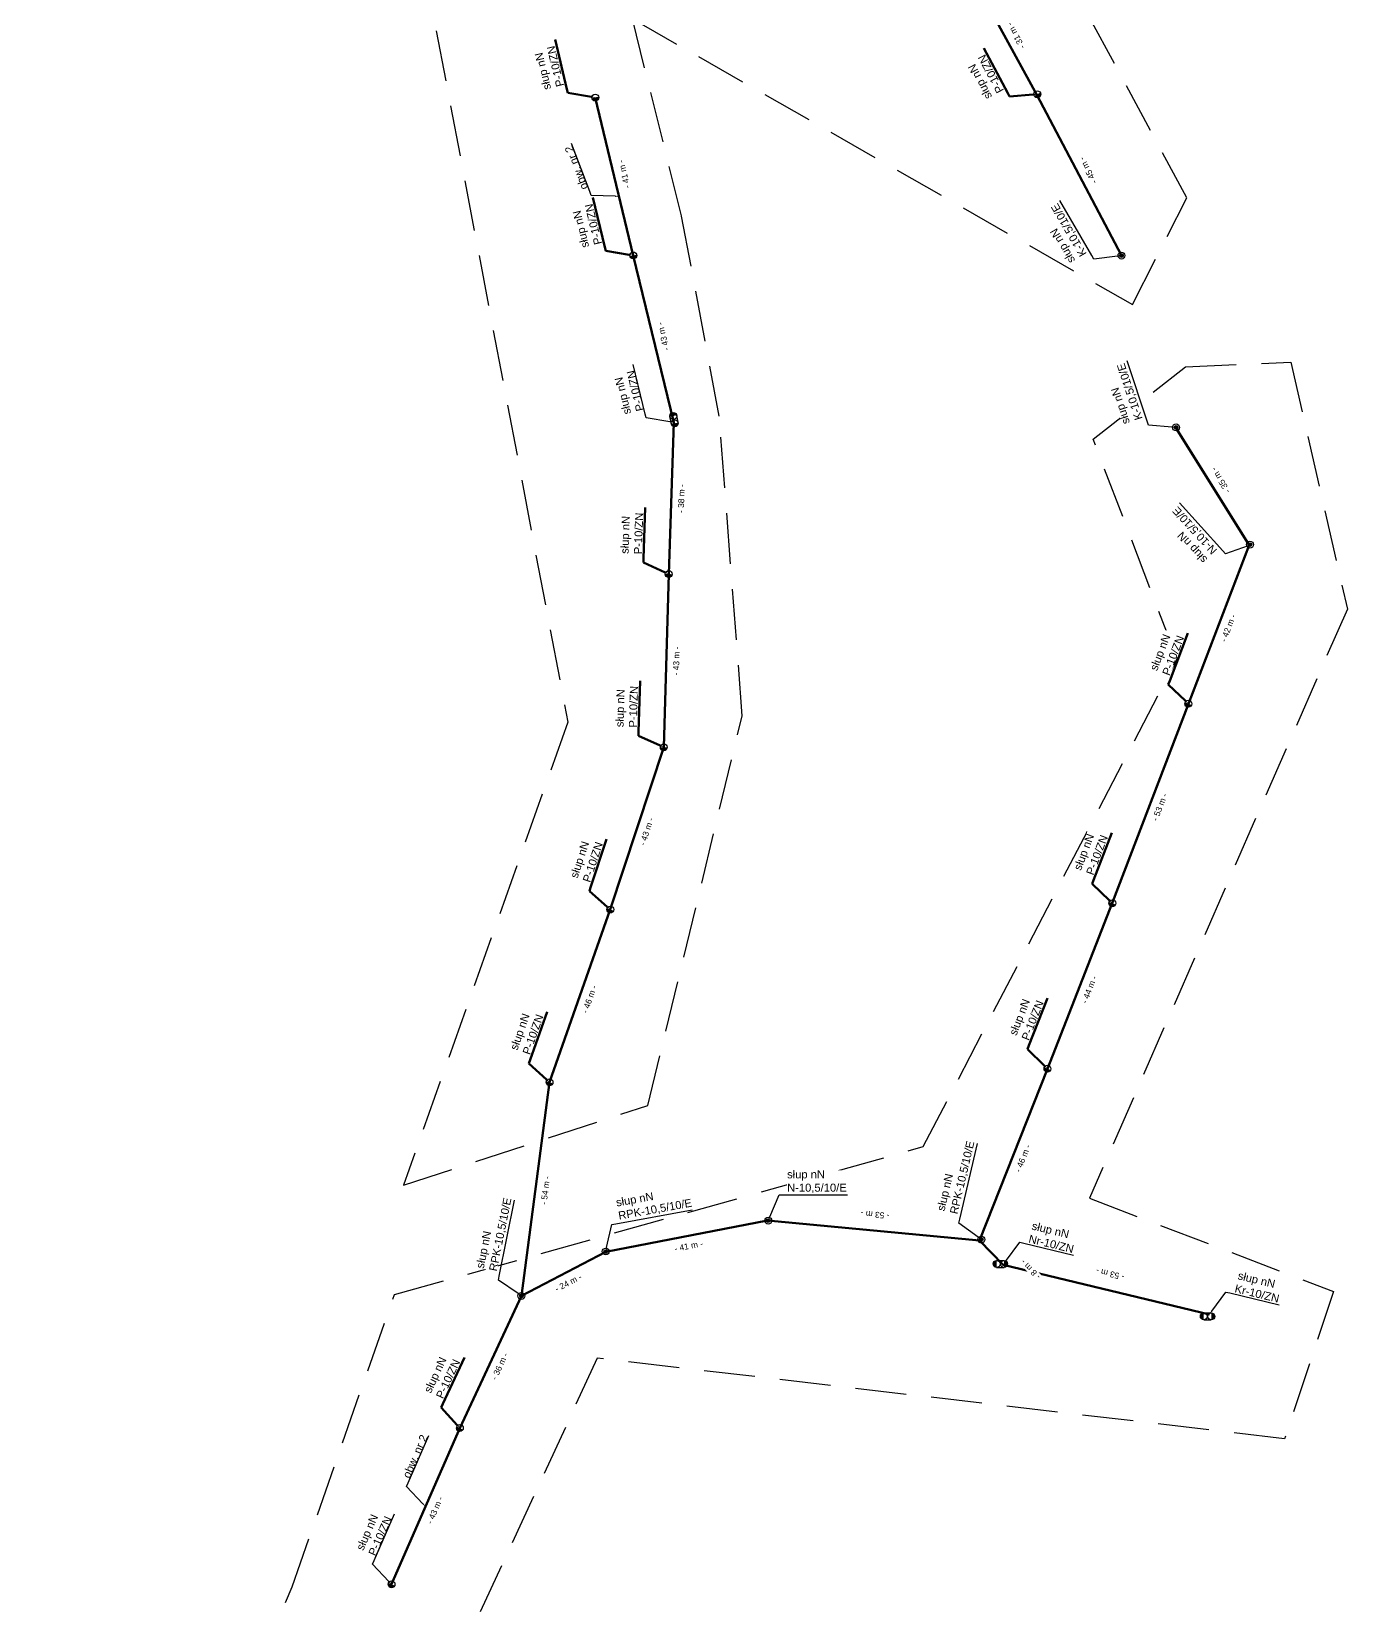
# Model space of a CAD drawing. Header units: millimetres. Extents: x 7530258 to 7533485, y 5764674 to 5768549.
# Drawn here: x 7532610.1 to 7532939.1, y 5764930.2 to 5765325.5 of the extents above; entities that cross this region are included whole.
import ezdxf
from ezdxf import colors
from ezdxf.entities.mleader import LeaderData, LeaderLine
from ezdxf.math import Vec2, Vec3

# ---------------------------------------------------------------- set-up
doc = ezdxf.new("R2010")
doc.units = ezdxf.units.MM
doc.linetypes.add('DASHED', pattern=[19.05, 12.7, -6.35])
doc.layers.add('!TELE', color=3, linetype='Continuous', lineweight=50)
doc.layers.add('!wymiary', color=7, linetype='Continuous', lineweight=25)
for name, color, linetype in [('!trafo', 6, 'DASHED'), ('_MM opisy', 7, 'Continuous'), ('_MM slupy', 5, 'Continuous')]:
    doc.layers.add(name, color=color, linetype=linetype)
doc.styles.get("Standard").update_dxf_attribs({"font": 'ARIAL.TTF'})
doc.dimstyles.new('opis linie', dxfattribs={"dimtxt": 1.5, "dimasz": 0.18, "dimexe": 0.18, "dimexo": 0.0625, "dimgap": 2.5, "dimtad": 4, "dimdec": 0, "dimzin": 0, "dimdsep": 46, "dimtxsty": 'Standard', "dimcen": 0.09, "dimse1": 1, "dimse2": 1, "dimsd1": 1, "dimsd2": 1, "dimclrt": 256, "dimadec": 0, "dimazin": 0, "dimtfac": 1, "dimtdec": 0, "dimtofl": 0, "dimtmove": 0, "dimatfit": 3, "dimfxl": 1, "dimtfill": 1, "dimtolj": 1, "dimtzin": 0, "dimarcsym": 0})

# ---------------------------------------------------------------- blocks, each defined once
blk = doc.blocks.new('ZN')
at = {"layer": '_MM slupy', "transparency": 33554687}
h = blk.add_hatch(color=256, dxfattribs=at)
h.dxf.hatch_style = 1
h.paths.add_polyline_path([(0, -0.86), (0, 0.86, 1)])
at = {"layer": '_MM slupy'}
blk.add_circle((0, 0), 0.857, dxfattribs=at)
blk = doc.blocks.new('E')
at = {"layer": '_MM slupy'}
h = blk.add_hatch(color=256, dxfattribs=at)
h.dxf.hatch_style = 1
h.paths.add_polyline_path([(0.27, 0.37, 1), (-0.27, -0.37, 1)])
for radius in [0.857, 0.457]:
    blk.add_circle((0, 0), radius, dxfattribs=at)
blk = doc.blocks.new('R')
at = {"layer": '_MM slupy', "transparency": 33554687}
h = blk.add_hatch(color=256, dxfattribs=at)
h.dxf.hatch_style = 1
h.paths.add_polyline_path([(-0.93, -0.86), (-0.93, 0.86, 1)])
h = blk.add_hatch(color=256, dxfattribs=at)
h.dxf.hatch_style = 1
h.paths.add_polyline_path([(0.93, 0.86), (0.93, -0.86, 1)])
at = {"layer": '_MM slupy'}
for points in [[(-0.93, 0.86), (0.93, 0.86)], [(-0.93, -0.86), (0.93, -0.86)]]:
    blk.add_lwpolyline(points, dxfattribs=at)
for centre in [(-0.93, 0), (0.93, 0)]:
    blk.add_circle(centre, 0.857, dxfattribs=at)
blk = doc.blocks.new('*D561')
at = {"layer": '!wymiary', "insert": (7532879.77, 5765015.03), "char_height": 1.5, "attachment_point": 5, "rotation": 166.4357, "bg_fill": 3, "box_fill_scale": 1.1, "bg_fill_color": 9, "bg_fill_true_color": 13158600, "bg_fill_transparency": 0}
blk.add_mtext('\\A1;- 53 m -', dxfattribs=at)
blk = doc.blocks.new('*D562')
at = {"layer": '!wymiary', "insert": (7532859.89, 5765016.15), "char_height": 1.5, "attachment_point": 5, "rotation": 134.6909, "bg_fill": 3, "box_fill_scale": 1.1, "bg_fill_color": 9, "bg_fill_true_color": 13158600, "bg_fill_transparency": 0}
blk.add_mtext('\\A1;- 8 m -', dxfattribs=at)
blk = doc.blocks.new('*D563')
at = {"layer": '!wymiary', "insert": (7532907.41, 5765213.38), "char_height": 1.5, "attachment_point": 5, "rotation": 121.9957, "bg_fill": 3, "box_fill_scale": 1.1, "bg_fill_color": 9, "bg_fill_true_color": 13158600, "bg_fill_transparency": 0}
blk.add_mtext('\\A1;- 35 m -', dxfattribs=at)
blk = doc.blocks.new('*D564')
at = {"layer": '!wymiary', "insert": (7532909.3, 5765176.44), "char_height": 1.5, "attachment_point": 5, "rotation": 68.9635, "bg_fill": 3, "box_fill_scale": 1.1, "bg_fill_color": 9, "bg_fill_true_color": 13158600, "bg_fill_transparency": 0}
blk.add_mtext('\\A1;- 42 m -', dxfattribs=at)
blk = doc.blocks.new('*D565')
at = {"layer": '!wymiary', "insert": (7532892.19, 5765131.7), "char_height": 1.5, "attachment_point": 5, "rotation": 69.1274, "bg_fill": 3, "box_fill_scale": 1.1, "bg_fill_color": 9, "bg_fill_true_color": 13158600, "bg_fill_transparency": 0}
blk.add_mtext('\\A1;- 53 m -', dxfattribs=at)
blk = doc.blocks.new('*D566')
at = {"layer": '!wymiary', "insert": (7532874.55, 5765086.08), "char_height": 1.5, "attachment_point": 5, "rotation": 68.5826, "bg_fill": 3, "box_fill_scale": 1.1, "bg_fill_color": 9, "bg_fill_true_color": 13158600, "bg_fill_transparency": 0}
blk.add_mtext('\\A1;- 44 m -', dxfattribs=at)
blk = doc.blocks.new('*D567')
at = {"layer": '!wymiary', "insert": (7532857.95, 5765043.91), "char_height": 1.5, "attachment_point": 5, "rotation": 68.4257, "bg_fill": 3, "box_fill_scale": 1.1, "bg_fill_color": 9, "bg_fill_true_color": 13158600, "bg_fill_transparency": 0}
blk.add_mtext('\\A1;- 46 m -', dxfattribs=at)
blk = doc.blocks.new('*D568')
at = {"layer": '!wymiary', "insert": (7532821.01, 5765029.85), "char_height": 1.5, "attachment_point": 5, "rotation": 174.6115, "bg_fill": 3, "box_fill_scale": 1.1, "bg_fill_color": 9, "bg_fill_true_color": 13158600, "bg_fill_transparency": 0}
blk.add_mtext('\\A1;- 53 m -', dxfattribs=at)
blk = doc.blocks.new('*D569')
at = {"layer": '!wymiary', "insert": (7532774.41, 5765021.99), "char_height": 1.5, "attachment_point": 5, "rotation": 10.9334, "bg_fill": 3, "box_fill_scale": 1.1, "bg_fill_color": 9, "bg_fill_true_color": 13158600, "bg_fill_transparency": 0}
blk.add_mtext('\\A1;- 41 m -', dxfattribs=at)
blk = doc.blocks.new('*D570')
at = {"layer": '!wymiary', "insert": (7532744.31, 5765012.82), "char_height": 1.5, "attachment_point": 5, "rotation": 27.5222, "bg_fill": 3, "box_fill_scale": 1.1, "bg_fill_color": 9, "bg_fill_true_color": 13158600, "bg_fill_transparency": 0}
blk.add_mtext('\\A1;- 24 m -', dxfattribs=at)
blk = doc.blocks.new('*D571')
at = {"layer": '!wymiary', "insert": (7532856.22, 5765324.49), "char_height": 1.5, "attachment_point": 5, "rotation": 118.6407, "bg_fill": 3, "box_fill_scale": 1.1, "bg_fill_color": 9, "bg_fill_true_color": 13158600, "bg_fill_transparency": 0}
blk.add_mtext('\\A1;- 31 m -', dxfattribs=at)
blk = doc.blocks.new('*D572')
at = {"layer": '!wymiary', "insert": (7532874.24, 5765290.81), "char_height": 1.5, "attachment_point": 5, "rotation": 117.8158, "bg_fill": 3, "box_fill_scale": 1.1, "bg_fill_color": 9, "bg_fill_true_color": 13158600, "bg_fill_transparency": 0}
blk.add_mtext('\\A1;- 45 m -', dxfattribs=at)
blk = doc.blocks.new('*D591')
at = {"layer": '!wymiary', "insert": (7532758.25, 5765289.89), "char_height": 1.5, "attachment_point": 5, "rotation": 103.516, "bg_fill": 3, "box_fill_scale": 1.1, "bg_fill_color": 9, "bg_fill_true_color": 13158600, "bg_fill_transparency": 0}
blk.add_mtext('\\A1;- 41 m -', dxfattribs=at)
blk = doc.blocks.new('*D592')
at = {"layer": '!wymiary', "insert": (7532768.06, 5765249.3), "char_height": 1.5, "attachment_point": 5, "rotation": 103.625, "bg_fill": 3, "box_fill_scale": 1.1, "bg_fill_color": 9, "bg_fill_true_color": 13158600, "bg_fill_transparency": 0}
blk.add_mtext('\\A1;- 43 m -', dxfattribs=at)
blk = doc.blocks.new('*D593')
at = {"layer": '!wymiary', "insert": (7532772.57, 5765208.81), "char_height": 1.5, "attachment_point": 5, "rotation": 88.1271, "bg_fill": 3, "box_fill_scale": 1.1, "bg_fill_color": 9, "bg_fill_true_color": 13158600, "bg_fill_transparency": 0}
blk.add_mtext('\\A1;- 38 m -', dxfattribs=at)
blk = doc.blocks.new('*D594')
at = {"layer": '!wymiary', "insert": (7532771.33, 5765168.22), "char_height": 1.5, "attachment_point": 5, "rotation": 88.3589, "bg_fill": 3, "box_fill_scale": 1.1, "bg_fill_color": 9, "bg_fill_true_color": 13158600, "bg_fill_transparency": 0}
blk.add_mtext('\\A1;- 43 m -', dxfattribs=at)
blk = doc.blocks.new('*D595')
at = {"layer": '!wymiary', "insert": (7532763.89, 5765125.58), "char_height": 1.5, "attachment_point": 5, "rotation": 71.756, "bg_fill": 3, "box_fill_scale": 1.1, "bg_fill_color": 9, "bg_fill_true_color": 13158600, "bg_fill_transparency": 0}
blk.add_mtext('\\A1;- 43 m -', dxfattribs=at)
blk = doc.blocks.new('*D596')
at = {"layer": '!wymiary', "insert": (7532749.6, 5765083.67), "char_height": 1.5, "attachment_point": 5, "rotation": 70.6107, "bg_fill": 3, "box_fill_scale": 1.1, "bg_fill_color": 9, "bg_fill_true_color": 13158600, "bg_fill_transparency": 0}
blk.add_mtext('\\A1;- 46 m -', dxfattribs=at)
blk = doc.blocks.new('*D597')
at = {"layer": '!wymiary', "insert": (7532738.6, 5765035.9), "char_height": 1.5, "attachment_point": 5, "rotation": 82.4897, "bg_fill": 3, "box_fill_scale": 1.1, "bg_fill_color": 9, "bg_fill_true_color": 13158600, "bg_fill_transparency": 0}
blk.add_mtext('\\A1;- 54 m -', dxfattribs=at)
blk = doc.blocks.new('*D598')
at = {"layer": '!wymiary', "insert": (7532727.18, 5764991.95), "char_height": 1.5, "attachment_point": 5, "rotation": 65.0316, "bg_fill": 3, "box_fill_scale": 1.1, "bg_fill_color": 9, "bg_fill_true_color": 13158600, "bg_fill_transparency": 0}
blk.add_mtext('\\A1;- 36 m -', dxfattribs=at)
blk = doc.blocks.new('*D599')
at = {"layer": '!wymiary', "insert": (7532710.98, 5764955.98), "char_height": 1.5, "attachment_point": 5, "rotation": 66.3652, "bg_fill": 3, "box_fill_scale": 1.1, "bg_fill_color": 9, "bg_fill_true_color": 13158600, "bg_fill_transparency": 0}
blk.add_mtext('\\A1;- 43 m -', dxfattribs=at)
blk = doc.blocks.new('q')
at = {"layer": '_MM slupy'}
blk.add_blockref('ZN', (0, 0), dxfattribs=at)
at = {"layer": '_MM opisy'}
ml = blk.add_multileader_mtext('Standard', dxfattribs=at)
ml.set_content('\\pxql;słup nN\\PP-10/ZN', color=256)
ml.set_leader_properties()
ml.build(insert=Vec2(0, 0))
ml.multileader.update_dxf_attribs({"has_text_frame": 1, "text_left_attachment_type": 5, "text_right_attachment_type": 5, "dogleg_length": 1, "arrow_head_size": 1})
ctx = ml.context
ctx.base_point, ctx.char_height, ctx.arrow_head_size, ctx.landing_gap_size, ctx.plane_origin = Vec3(3.71, 6.41), 2, 1, 1, Vec3(1.72, -1.42)
ctx.left_attachment, ctx.right_attachment = 5, 5
notes = []
notes.append((ctx, [(0, (1, 1, 0), (2.71, 6.41), (1, 0), 1, [(0, [(0, 0), (2.71, 6.41)], 0, [])])]))
ctx.mtext.insert, ctx.mtext.flow_direction = Vec3(4.71, 12.21), 5
ctx.mtext.has_bg_fill, ctx.mtext.bg_color, ctx.mtext.bg_scale_factor, ctx.mtext.bg_transparency, ctx.mtext.use_window_bg_color = 1, -1023410175, 1, 0, 1
for ctx, leaders in notes:
    for number, flags, end, landing, length, lines in leaders:
        leader = LeaderData()
        leader.index, (leader.has_last_leader_line, leader.has_dogleg_vector, leader.attachment_direction) = number, flags
        leader.last_leader_point, leader.dogleg_vector, leader.dogleg_length = Vec3(end), Vec3(landing), length
        for number, points, colour, breaks in lines:
            line = LeaderLine()
            line.index, line.vertices, line.color, line.breaks = number, Vec3.list(points), colors.encode_raw_color(colour), breaks
            leader.lines.append(line)
        ctx.leaders.append(leader)

msp = doc.modelspace()

# ---------------------------------------------------------------- linework, layer by layer
at = {"layer": '!TELE'}
for points in [[(7532846.61, 5765336.84), (7532861.42, 5765309.73), (7532882.62, 5765269.54)], [(7532700.13, 5764937.47), (7532717.21, 5764976.5), (7532732.59, 5765009.53), (7532739.63, 5765062.93), (7532754.82, 5765106.09), (7532768.19, 5765146.65), (7532769.43, 5765189.93), (7532770.67, 5765227.85), (7532760.56, 5765269.56), (7532751.07, 5765309.04)], [(7532732.59, 5765009.53), (7532753.72, 5765020.54), (7532794.15, 5765028.35), (7532847.12, 5765023.35), (7532864.11, 5765066.32), (7532880.33, 5765107.67), (7532899.34, 5765157.53), (7532914.58, 5765197.16), (7532895.98, 5765226.94)], [(7532847.12, 5765023.35), (7532853.07, 5765017.34), (7532904.59, 5765004.91)]]:
    msp.add_lwpolyline(points, dxfattribs=at)
at = {"layer": '!trafo', "color": 3}
for points in [[(7532732.04, 5765753.3), (7532695.12, 5765697.34), (7532657.16, 5765630.94), (7532625.91, 5765549.24), (7532665.64, 5765426.81), (7532707.75, 5765344.4), (7532744.2, 5765152.89), (7532703.12, 5765037.21)], [(7532703.12, 5765037.21), (7532764.21, 5765057.15), (7532787.8, 5765154.52), (7532782.07, 5765229.44), (7532772.63, 5765279.5), (7532760.33, 5765328.7), (7532885.39, 5765257.29), (7532898.94, 5765284.01), (7532821.68, 5765427.18), (7532843.61, 5765536.84), (7532758.67, 5765528.64), (7532765.11, 5765405.61), (7532722.35, 5765445.45), (7532690.14, 5765602.65), (7532759.84, 5765707.91), (7532757.92, 5765738.77), (7532732.04, 5765753.3)], [(7532700.86, 5765009.87), (7532833.06, 5765046.84), (7532896.52, 5765168.73), (7532875.54, 5765223.68), (7532898.59, 5765241.74), (7532924.94, 5765242.87), (7532939.1, 5765181.2), (7532874.6, 5765033.94), (7532935.64, 5765010.65), (7532923.37, 5764973.84), (7532751.56, 5764993.97), (7532666.32, 5764809.05), (7532709.62, 5764680.67), (7532658.08, 5764674.04), (7532610.14, 5764792.28), (7532658.69, 5764897.86), (7532675.29, 5764936.83), (7532700.86, 5765009.87)]]:
    msp.add_lwpolyline(points, dxfattribs=at)

# ---------------------------------------------------------------- next in the draw order: block references
at = {"layer": '!TELE'}
for p, rotation in [((7532751.07, 5765309.04), 103.5160404214021), ((7532861.57, 5765309.85), 117.8157785403773), ((7532760.56, 5765269.56), 103.5160404214021), ((7532769.43, 5765189.93), 88.12707122912008), ((7532899.34, 5765157.53), 68.96349034873005), ((7532768.19, 5765146.65), 88.35888779298769), ((7532880.33, 5765107.67), 69.12743070604336), ((7532754.82, 5765106.09), 71.75596569295807), ((7532864.11, 5765066.32), 68.58264975029451), ((7532739.63, 5765062.93), 70.61067184662525), ((7532717.21, 5764976.5), 65.03155678932582)]:
    msp.add_blockref('q', p, dxfattribs=dict(at, rotation=rotation))

# ---------------------------------------------------------------- next in the draw order: leaders
at = {"layer": '_MM opisy'}
ml = msp.add_multileader_mtext('Standard', dxfattribs=at)
ml.set_content('\\pxql;słup nN\\PK-10,5/10/E', color=256)
ml.set_leader_properties()
ml.build(insert=Vec2(0, 0))
ml.multileader.update_dxf_attribs({"has_text_frame": 1, "text_left_attachment_type": 5, "text_right_attachment_type": 5, "dogleg_length": 1, "arrow_head_size": 1})
ctx = ml.context
ctx.base_point, ctx.char_height, ctx.arrow_head_size, ctx.landing_gap_size, ctx.plane_origin, ctx.plane_x_axis, ctx.plane_y_axis = Vec3(7532875.22, 5765269.55), 2, 1, 1, Vec3(7532882.99, 5765271.74), Vec3(-0.500061, 0.86599), Vec3(-0.86599, -0.500061)
ctx.left_attachment, ctx.right_attachment = 5, 5
notes = []
notes.append((ctx, [(0, (1, 1, 0), (7532875.72, 5765268.68), (-0.500061, 0.86599), 1, [(0, [(7532882.62, 5765269.54), (7532875.72, 5765268.68)], 0, [])])]))
ctx.mtext.insert, ctx.mtext.text_direction, ctx.mtext.flow_direction = Vec3(7532869.38, 5765267.33), Vec3(-0.500061, 0.86599), 5
ctx.mtext.has_bg_fill, ctx.mtext.bg_color, ctx.mtext.bg_scale_factor, ctx.mtext.bg_transparency, ctx.mtext.use_window_bg_color = 1, -1023410175, 1, 0, 1
ml = msp.add_multileader_mtext('Standard', dxfattribs=at)
ml.set_content('\\pxql;słup nN\\PK-10,5/10/E', color=256)
ml.set_leader_properties()
ml.build(insert=Vec2(0, 0))
ml.multileader.update_dxf_attribs({"has_text_frame": 1, "text_left_attachment_type": 5, "text_right_attachment_type": 5, "dogleg_length": 1, "arrow_head_size": 1})
ctx = ml.context
ctx.base_point, ctx.char_height, ctx.arrow_head_size, ctx.landing_gap_size, ctx.plane_origin, ctx.plane_x_axis, ctx.plane_y_axis = Vec3(7532889.03, 5765228.12), 2, 1, 1, Vec3(7532897.09, 5765228.67), Vec3(-0.31149, 0.95025), Vec3(-0.95025, -0.31149)
ctx.left_attachment, ctx.right_attachment = 5, 5
notes.append((ctx, [(0, (1, 1, 0), (7532889.34, 5765227.17), (-0.31149, 0.95025), 1, [(0, [(7532896.27, 5765226.59), (7532889.34, 5765227.17)], 0, [])])]))
ctx.mtext.insert, ctx.mtext.text_direction, ctx.mtext.flow_direction = Vec3(7532882.86, 5765227.15), Vec3(-0.31149, 0.95025), 5
ctx.mtext.has_bg_fill, ctx.mtext.bg_color, ctx.mtext.bg_scale_factor, ctx.mtext.bg_transparency, ctx.mtext.use_window_bg_color = 1, -1023410175, 1, 0, 1
ml = msp.add_multileader_mtext('Standard', dxfattribs=at)
ml.set_content('\\pxql;słup nN\\PN-10,5/10/E', color=256)
ml.set_leader_properties()
ml.build(insert=Vec2(0, 0))
ml.multileader.update_dxf_attribs({"has_text_frame": 1, "text_left_attachment_type": 5, "text_right_attachment_type": 5, "dogleg_length": 1, "arrow_head_size": 1})
ctx = ml.context
ctx.base_point, ctx.char_height, ctx.arrow_head_size, ctx.landing_gap_size, ctx.plane_origin, ctx.plane_x_axis, ctx.plane_y_axis = Vec3(7532907.97, 5765195.77), 2, 1, 1, Vec3(7532915.1, 5765199.56), Vec3(-0.672582, 0.740023), Vec3(-0.740023, -0.672582)
ctx.left_attachment, ctx.right_attachment = 5, 5
notes.append((ctx, [(0, (1, 1, 0), (7532908.64, 5765195.03), (-0.672582, 0.740023), 1, [(0, [(7532915.2, 5765197.33), (7532908.64, 5765195.03)], 0, [])])]))
ctx.mtext.insert, ctx.mtext.text_direction, ctx.mtext.flow_direction = Vec3(7532902.73, 5765192.37), Vec3(-0.672582, 0.740023), 5
ctx.mtext.has_bg_fill, ctx.mtext.bg_color, ctx.mtext.bg_scale_factor, ctx.mtext.bg_transparency, ctx.mtext.use_window_bg_color = 1, -1023410175, 1, 0, 1
ml = msp.add_multileader_mtext('Standard', dxfattribs=at)
ml.set_content('\\pxql;słup nN\\PRPK-10,5/10/E', color=256)
ml.set_leader_properties()
ml.build(insert=Vec2(0, 0))
ml.multileader.update_dxf_attribs({"has_text_frame": 1, "text_left_attachment_type": 5, "text_right_attachment_type": 5, "dogleg_length": 1, "arrow_head_size": 1})
ctx = ml.context
ctx.base_point, ctx.char_height, ctx.arrow_head_size, ctx.landing_gap_size, ctx.plane_origin, ctx.plane_x_axis, ctx.plane_y_axis = Vec3(7532842.2, 5765028.67), 2, 1, 1, Vec3(7532849.36, 5765024.95), Vec3(0.228361, 0.973577), Vec3(-0.973577, 0.228361)
ctx.left_attachment, ctx.right_attachment = 5, 5
notes.append((ctx, [(0, (1, 1, 0), (7532841.97, 5765027.7), (0.228361, 0.973577), 1, [(0, [(7532847.59, 5765023.6), (7532841.97, 5765027.7)], 0, [])])]))
ctx.mtext.insert, ctx.mtext.text_direction, ctx.mtext.flow_direction = Vec3(7532836.42, 5765031.05), Vec3(0.228361, 0.973577), 5
ctx.mtext.has_bg_fill, ctx.mtext.bg_color, ctx.mtext.bg_scale_factor, ctx.mtext.bg_transparency, ctx.mtext.use_window_bg_color = 1, -1023410175, 1, 0, 1
ml = msp.add_multileader_mtext('Standard', dxfattribs=at)
ml.set_content('\\pxql;słup nN\\PN-10,5/10/E', color=256)
ml.set_leader_properties()
ml.build(insert=Vec2(0, 0))
ml.multileader.update_dxf_attribs({"has_text_frame": 1, "text_left_attachment_type": 5, "text_right_attachment_type": 5, "dogleg_length": 1, "arrow_head_size": 1})
ctx = ml.context
ctx.base_point, ctx.char_height, ctx.arrow_head_size, ctx.landing_gap_size, ctx.plane_origin = Vec3(7532798.02, 5765034.76), 2, 1, 1, Vec3(7532796.03, 5765026.94)
ctx.left_attachment, ctx.right_attachment = 5, 5
notes.append((ctx, [(0, (1, 1, 0), (7532797.02, 5765034.76), (1, 0), 1, [(0, [(7532794.31, 5765028.36), (7532797.02, 5765034.76)], 0, [])])]))
ctx.mtext.insert, ctx.mtext.flow_direction = Vec3(7532799.02, 5765040.92), 5
ctx.mtext.has_bg_fill, ctx.mtext.bg_color, ctx.mtext.bg_scale_factor, ctx.mtext.bg_transparency, ctx.mtext.use_window_bg_color = 1, -1023410175, 1, 0, 1
ml = msp.add_multileader_mtext('Standard', dxfattribs=at)
ml.set_content('\\pxql;słup nN\\PRPK-10,5/10/E', color=256)
ml.set_leader_properties()
ml.build(insert=Vec2(0, 0))
ml.multileader.update_dxf_attribs({"has_text_frame": 1, "text_left_attachment_type": 5, "text_right_attachment_type": 5, "dogleg_length": 1, "arrow_head_size": 1})
ctx = ml.context
ctx.base_point, ctx.char_height, ctx.arrow_head_size, ctx.landing_gap_size, ctx.plane_origin, ctx.plane_x_axis, ctx.plane_y_axis = Vec3(7532756.19, 5765027.59), 2, 1, 1, Vec3(7532755.61, 5765019.53), Vec3(0.984271, 0.176664), Vec3(-0.176664, 0.984271)
ctx.left_attachment, ctx.right_attachment = 5, 5
notes.append((ctx, [(0, (1, 1, 0), (7532755.2, 5765027.41), (0.984271, 0.176664), 1, [(0, [(7532753.67, 5765020.63), (7532755.2, 5765027.41)], 0, [])])]))
ctx.mtext.insert, ctx.mtext.text_direction, ctx.mtext.flow_direction = Vec3(7532756.08, 5765033.83), Vec3(0.984271, 0.176664), 5
ctx.mtext.has_bg_fill, ctx.mtext.bg_color, ctx.mtext.bg_scale_factor, ctx.mtext.bg_transparency, ctx.mtext.use_window_bg_color = 1, -1023410175, 1, 0, 1
ml = msp.add_multileader_mtext('Standard', dxfattribs=at)
ml.set_content('\\pxql;słup nN\\PRPK-10,5/10/E', color=256)
ml.set_leader_properties()
ml.build(insert=Vec2(0, 0))
ml.multileader.update_dxf_attribs({"has_text_frame": 1, "text_left_attachment_type": 5, "text_right_attachment_type": 5, "dogleg_length": 1, "arrow_head_size": 1})
ctx = ml.context
ctx.base_point, ctx.char_height, ctx.arrow_head_size, ctx.landing_gap_size, ctx.plane_origin, ctx.plane_x_axis, ctx.plane_y_axis = Vec3(7532727.05, 5765014.44), 2, 1, 1, Vec3(7532734.32, 5765010.93), Vec3(0.198285, 0.980144), Vec3(-0.980144, 0.198285)
ctx.left_attachment, ctx.right_attachment = 5, 5
notes.append((ctx, [(0, (1, 1, 0), (7532726.85, 5765013.46), (0.198285, 0.980144), 1, [(0, [(7532732.59, 5765009.53), (7532726.85, 5765013.46)], 0, [])])]))
ctx.mtext.insert, ctx.mtext.text_direction, ctx.mtext.flow_direction = Vec3(7532721.2, 5765016.64), Vec3(0.198285, 0.980144), 5
ctx.mtext.has_bg_fill, ctx.mtext.bg_color, ctx.mtext.bg_scale_factor, ctx.mtext.bg_transparency, ctx.mtext.use_window_bg_color = 1, -1023410175, 1, 0, 1
ml = msp.add_multileader_mtext('Standard', dxfattribs=at)
ml.set_content('\\pxql;słup nN\\PNr-10/ZN', color=256)
ml.set_leader_properties()
ml.build(insert=Vec2(0, 0))
ml.multileader.update_dxf_attribs({"has_text_frame": 1, "text_left_attachment_type": 5, "text_right_attachment_type": 5, "dogleg_length": 1, "arrow_head_size": 1})
ctx = ml.context
ctx.base_point, ctx.char_height, ctx.arrow_head_size, ctx.landing_gap_size, ctx.plane_origin, ctx.plane_x_axis, ctx.plane_y_axis = Vec3(7532858.18, 5765022.7), 2, 1, 1, Vec3(7532854.41, 5765015.56), Vec3(0.972107, -0.234536), Vec3(0.234536, 0.972107)
ctx.left_attachment, ctx.right_attachment = 5, 5
notes.append((ctx, [(0, (1, 1, 0), (7532857.21, 5765022.93), (0.972107, -0.234536), 1, [(0, [(7532853.07, 5765017.34), (7532857.21, 5765022.93)], 0, [])])]))
ctx.mtext.insert, ctx.mtext.text_direction, ctx.mtext.flow_direction = Vec3(7532860.51, 5765028.1), Vec3(0.972107, -0.234536), 5
ctx.mtext.has_bg_fill, ctx.mtext.bg_color, ctx.mtext.bg_scale_factor, ctx.mtext.bg_transparency, ctx.mtext.use_window_bg_color = 1, -1023410175, 1, 0, 1
ml = msp.add_multileader_mtext('Standard', dxfattribs=at)
ml.set_content('\\pxql;słup nN\\PKr-10/ZN', color=256)
ml.set_leader_properties()
ml.build(insert=Vec2(0, 0))
ml.multileader.update_dxf_attribs({"has_text_frame": 1, "text_left_attachment_type": 5, "text_right_attachment_type": 5, "dogleg_length": 1, "arrow_head_size": 1})
ctx = ml.context
ctx.base_point, ctx.char_height, ctx.arrow_head_size, ctx.landing_gap_size, ctx.plane_origin, ctx.plane_x_axis, ctx.plane_y_axis = Vec3(7532909.7, 5765010.27), 2, 1, 1, Vec3(7532905.93, 5765003.13), Vec3(0.972107, -0.234536), Vec3(0.234536, 0.972107)
ctx.left_attachment, ctx.right_attachment = 5, 5
notes.append((ctx, [(0, (1, 1, 0), (7532908.73, 5765010.5), (0.972107, -0.234536), 1, [(0, [(7532904.59, 5765004.91), (7532908.73, 5765010.5)], 0, [])])]))
ctx.mtext.insert, ctx.mtext.text_direction, ctx.mtext.flow_direction = Vec3(7532912.03, 5765015.67), Vec3(0.972107, -0.234536), 5
ctx.mtext.has_bg_fill, ctx.mtext.bg_color, ctx.mtext.bg_scale_factor, ctx.mtext.bg_transparency, ctx.mtext.use_window_bg_color = 1, -1023410175, 1, 0, 1
for ctx, leaders in notes:
    for number, flags, end, landing, length, lines in leaders:
        leader = LeaderData()
        leader.index, (leader.has_last_leader_line, leader.has_dogleg_vector, leader.attachment_direction) = number, flags
        leader.last_leader_point, leader.dogleg_vector, leader.dogleg_length = Vec3(end), Vec3(landing), length
        for number, points, colour, breaks in lines:
            line = LeaderLine()
            line.index, line.vertices, line.color, line.breaks = number, Vec3.list(points), colors.encode_raw_color(colour), breaks
            leader.lines.append(line)
        ctx.leaders.append(leader)

# ---------------------------------------------------------------- next in the draw order: block references
at = {"layer": '!TELE'}
for p in [(7532852.34, 5765017.51), (7532904.14, 5765004.41)]:
    msp.add_blockref('R', p, dxfattribs=at)
for p, rotation in [((7532882.62, 5765269.54), 120.0040108728797), ((7532896.27, 5765226.59), 108.1490186567556), ((7532914.75, 5765197.29), 132.2666260379447), ((7532847.59, 5765023.6), 76.79941429840198), ((7532753.67, 5765020.63), 10.17551082798767), ((7532732.59, 5765009.53), 78.56332449482098)]:
    msp.add_blockref('E', p, dxfattribs=dict(rotation=rotation))
msp.add_blockref('E', (7532794.31, 5765028.36))

# ---------------------------------------------------------------- next in the draw order: dimensions: what is measured, and where the dimension line sits
at = {"layer": '!wymiary'}
for p1, p2, picture, middle in [((7532846.61, 5765336.84), (7532861.42, 5765309.73), '*D571', (7532856.22, 5765324.49)), ((7532751.07, 5765309.04), (7532760.56, 5765269.56), '*D591', (7532758.25, 5765289.89))]:
    dim = msp.add_aligned_dim(p1=p1, p2=p2, distance=-0.75, dimstyle='opis linie', override={"dimpost": '- <> m -'}, dxfattribs=at)
    dim.commit()
    dim.dimension.update_dxf_attribs({"geometry": picture, "text_midpoint": middle})

# ---------------------------------------------------------------- next in the draw order: dimensions: what is measured, and where the dimension line sits
for p1, p2, picture, middle in [((7532861.42, 5765309.73), (7532882.62, 5765269.54), '*D572', (7532874.24, 5765290.81)), ((7532760.56, 5765269.56), (7532770.67, 5765227.85), '*D592', (7532768.06, 5765249.3)), ((7532895.98, 5765226.94), (7532914.58, 5765197.16), '*D563', (7532907.41, 5765213.38)), ((7532904.59, 5765004.91), (7532853.07, 5765017.34), '*D561', (7532879.77, 5765015.03))]:
    dim = msp.add_aligned_dim(p1=p1, p2=p2, distance=-0.75, dimstyle='opis linie', override={"dimpost": '- <> m -'}, dxfattribs=at)
    dim.commit()
    dim.dimension.update_dxf_attribs({"geometry": picture, "text_midpoint": middle})

# ---------------------------------------------------------------- next in the draw order: leaders
at = {"layer": '_MM opisy', "color": 1}
ml = msp.add_multileader_mtext('Standard', dxfattribs=at)
ml.set_content('\\pxql;obw. nr 2', color=256)
ml.set_leader_properties()
ml.build(insert=Vec2(0, 0))
ml.multileader.update_dxf_attribs({"has_text_frame": 1, "text_left_attachment_type": 5, "text_right_attachment_type": 5, "dogleg_length": 1, "arrow_head_size": 1})
ctx = ml.context
ctx.base_point, ctx.char_height, ctx.arrow_head_size, ctx.landing_gap_size, ctx.plane_origin, ctx.plane_x_axis, ctx.plane_y_axis = Vec3(7532749.69, 5765285.52), 2, 1, 1, Vec3(7532757.72, 5765286.44), Vec3(-0.354929, 0.934893), Vec3(-0.934893, -0.354929)
ctx.left_attachment, ctx.right_attachment = 5, 5
notes = []
notes.append((ctx, [(0, (1, 1, 0), (7532750.05, 5765284.59), (-0.354929, 0.934893), 1, [(0, [(7532757, 5765284.33), (7532750.05, 5765284.59)], 0, [])])]))
ctx.mtext.insert, ctx.mtext.text_direction, ctx.mtext.rotation, ctx.mtext.flow_direction = Vec3(7532747.43, 5765285.74), Vec3(-0.354929, 0.934893), 1.933635, 5
ctx.mtext.has_bg_fill, ctx.mtext.bg_color, ctx.mtext.bg_scale_factor, ctx.mtext.bg_transparency, ctx.mtext.use_window_bg_color = 1, -1023410175, 1, 0, 1
for ctx, leaders in notes:
    for number, flags, end, landing, length, lines in leaders:
        leader = LeaderData()
        leader.index, (leader.has_last_leader_line, leader.has_dogleg_vector, leader.attachment_direction) = number, flags
        leader.last_leader_point, leader.dogleg_vector, leader.dogleg_length = Vec3(end), Vec3(landing), length
        for number, points, colour, breaks in lines:
            line = LeaderLine()
            line.index, line.vertices, line.color, line.breaks = number, Vec3.list(points), colors.encode_raw_color(colour), breaks
            leader.lines.append(line)
        ctx.leaders.append(leader)

# ---------------------------------------------------------------- next in the draw order: dimensions: what is measured, and where the dimension line sits
at = {"layer": '!wymiary'}
for p1, p2, picture, middle in [((7532770.67, 5765227.85), (7532769.43, 5765189.93), '*D593', (7532772.57, 5765208.81)), ((7532914.58, 5765197.16), (7532899.34, 5765157.53), '*D564', (7532909.3, 5765176.44)), ((7532853.07, 5765017.34), (7532847.12, 5765023.35), '*D562', (7532859.89, 5765016.15))]:
    dim = msp.add_aligned_dim(p1=p1, p2=p2, distance=-0.75, dimstyle='opis linie', override={"dimpost": '- <> m -'}, dxfattribs=at)
    dim.commit()
    dim.dimension.update_dxf_attribs({"geometry": picture, "text_midpoint": middle})

# ---------------------------------------------------------------- next in the draw order: dimensions: what is measured, and where the dimension line sits
for p1, p2, picture, middle in [((7532769.43, 5765189.93), (7532768.19, 5765146.65), '*D594', (7532771.33, 5765168.22)), ((7532899.34, 5765157.53), (7532880.33, 5765107.67), '*D565', (7532892.19, 5765131.7))]:
    dim = msp.add_aligned_dim(p1=p1, p2=p2, distance=-0.75, dimstyle='opis linie', override={"dimpost": '- <> m -'}, dxfattribs=at)
    dim.commit()
    dim.dimension.update_dxf_attribs({"geometry": picture, "text_midpoint": middle})

# ---------------------------------------------------------------- next in the draw order: leaders
at = {"layer": '_MM opisy'}
ml = msp.add_multileader_mtext('Standard', dxfattribs=at)
ml.set_content('\\pxql;słup nN\\PP-10/ZN', color=256)
ml.set_leader_properties()
ml.build(insert=Vec2(0, 0))
ml.multileader.update_dxf_attribs({"has_text_frame": 1, "text_left_attachment_type": 5, "text_right_attachment_type": 5, "dogleg_length": 1, "arrow_head_size": 1})
ctx = ml.context
ctx.base_point, ctx.char_height, ctx.arrow_head_size, ctx.landing_gap_size, ctx.plane_origin, ctx.plane_x_axis, ctx.plane_y_axis = Vec3(7532763.57, 5765229.95), 2, 1, 1, Vec3(7532771.65, 5765229.85), Vec3(-0.235567, 0.971858), Vec3(-0.971858, -0.235567)
ctx.left_attachment, ctx.right_attachment = 5, 5
notes = []
notes.append((ctx, [(0, (1, 1, 0), (7532763.81, 5765228.97), (-0.235567, 0.971858), 1, [(0, [(7532770.67, 5765227.85), (7532763.81, 5765228.97)], 0, [])])]))
ctx.mtext.insert, ctx.mtext.text_direction, ctx.mtext.flow_direction = Vec3(7532758.09, 5765229.65), Vec3(-0.235567, 0.971858), 5
ctx.mtext.has_bg_fill, ctx.mtext.bg_color, ctx.mtext.bg_scale_factor, ctx.mtext.bg_transparency, ctx.mtext.use_window_bg_color = 1, -1023410175, 1, 0, 1
for ctx, leaders in notes:
    for number, flags, end, landing, length, lines in leaders:
        leader = LeaderData()
        leader.index, (leader.has_last_leader_line, leader.has_dogleg_vector, leader.attachment_direction) = number, flags
        leader.last_leader_point, leader.dogleg_vector, leader.dogleg_length = Vec3(end), Vec3(landing), length
        for number, points, colour, breaks in lines:
            line = LeaderLine()
            line.index, line.vertices, line.color, line.breaks = number, Vec3.list(points), colors.encode_raw_color(colour), breaks
            leader.lines.append(line)
        ctx.leaders.append(leader)

# ---------------------------------------------------------------- next in the draw order: block references
at = {"layer": '!wymiary', "rotation": 100.6965107281201}
msp.add_blockref('R', (7532770.76, 5765228.54), dxfattribs=at)

# ---------------------------------------------------------------- next in the draw order: dimensions: what is measured, and where the dimension line sits
at = {"layer": '!wymiary'}
for p1, p2, picture, middle in [((7532768.19, 5765146.65), (7532754.82, 5765106.09), '*D595', (7532763.89, 5765125.58)), ((7532880.33, 5765107.67), (7532864.11, 5765066.32), '*D566', (7532874.55, 5765086.08))]:
    dim = msp.add_aligned_dim(p1=p1, p2=p2, distance=-0.75, dimstyle='opis linie', override={"dimpost": '- <> m -'}, dxfattribs=at)
    dim.commit()
    dim.dimension.update_dxf_attribs({"geometry": picture, "text_midpoint": middle})

# ---------------------------------------------------------------- next in the draw order: dimensions: what is measured, and where the dimension line sits
for p1, p2, picture, middle in [((7532754.82, 5765106.09), (7532739.63, 5765062.93), '*D596', (7532749.6, 5765083.67)), ((7532864.11, 5765066.32), (7532847.12, 5765023.35), '*D567', (7532857.95, 5765043.91))]:
    dim = msp.add_aligned_dim(p1=p1, p2=p2, distance=-0.75, dimstyle='opis linie', override={"dimpost": '- <> m -'}, dxfattribs=at)
    dim.commit()
    dim.dimension.update_dxf_attribs({"geometry": picture, "text_midpoint": middle})

# ---------------------------------------------------------------- next in the draw order: dimensions: what is measured, and where the dimension line sits
dim = msp.add_aligned_dim(p1=(7532847.12, 5765023.35), p2=(7532794.15, 5765028.35), distance=-0.75, dimstyle='opis linie', override={"dimpost": '- <> m -'}, dxfattribs=at)
dim.commit()
dim.dimension.update_dxf_attribs({"geometry": '*D568', "text_midpoint": (7532821.01, 5765029.85)})

# ---------------------------------------------------------------- next in the draw order: dimensions: what is measured, and where the dimension line sits
dim = msp.add_aligned_dim(p1=(7532794.15, 5765028.35), p2=(7532753.72, 5765020.54), distance=-0.75, dimstyle='opis linie', override={"dimpost": '- <> m -'}, dxfattribs=at)
dim.commit()
dim.dimension.update_dxf_attribs({"geometry": '*D569', "text_midpoint": (7532774.41, 5765021.99)})

# ---------------------------------------------------------------- next in the draw order: dimensions: what is measured, and where the dimension line sits
dim = msp.add_aligned_dim(p1=(7532753.72, 5765020.54), p2=(7532732.59, 5765009.53), distance=-0.75, dimstyle='opis linie', override={"dimpost": '- <> m -'}, dxfattribs=at)
dim.commit()
dim.dimension.update_dxf_attribs({"geometry": '*D570', "text_midpoint": (7532744.31, 5765012.82)})

# ---------------------------------------------------------------- next in the draw order: dimensions: what is measured, and where the dimension line sits
dim = msp.add_aligned_dim(p1=(7532739.63, 5765062.93), p2=(7532732.59, 5765009.53), distance=-0.75, dimstyle='opis linie', override={"dimpost": '- <> m -'}, dxfattribs=at)
dim.commit()
dim.dimension.update_dxf_attribs({"geometry": '*D597', "text_midpoint": (7532738.6, 5765035.9)})

# ---------------------------------------------------------------- next in the draw order: dimensions: what is measured, and where the dimension line sits
dim = msp.add_aligned_dim(p1=(7532732.59, 5765009.53), p2=(7532717.21, 5764976.5), distance=-0.75, dimstyle='opis linie', override={"dimpost": '- <> m -'}, dxfattribs=at)
dim.commit()
dim.dimension.update_dxf_attribs({"geometry": '*D598', "text_midpoint": (7532727.18, 5764991.95)})

# ---------------------------------------------------------------- next in the draw order: dimensions: what is measured, and where the dimension line sits
dim = msp.add_aligned_dim(p1=(7532717.21, 5764976.5), p2=(7532700.13, 5764937.47), distance=-0.75, dimstyle='opis linie', override={"dimpost": '- <> m -'}, dxfattribs=at)
dim.commit()
dim.dimension.update_dxf_attribs({"geometry": '*D599', "text_midpoint": (7532710.98, 5764955.98)})

# ---------------------------------------------------------------- next in the draw order: block references
at = {"layer": '_MM slupy', "rotation": 66.36523182727318}
msp.add_blockref('ZN', (7532700.13, 5764937.47), dxfattribs=at)

# ---------------------------------------------------------------- next in the draw order: leaders
at = {"layer": '_MM opisy'}
ml = msp.add_multileader_mtext('Standard', dxfattribs=at)
ml.set_content('\\pxql;słup nN\\PP-10/ZN', color=256)
ml.set_leader_properties()
ml.build(insert=Vec2(0, 0))
ml.multileader.update_dxf_attribs({"has_text_frame": 1, "text_left_attachment_type": 5, "text_right_attachment_type": 5, "dogleg_length": 1, "arrow_head_size": 1})
ctx = ml.context
ctx.base_point, ctx.char_height, ctx.arrow_head_size, ctx.landing_gap_size, ctx.plane_origin, ctx.plane_x_axis, ctx.plane_y_axis = Vec3(7532695.75, 5764943.44), 2, 1, 1, Vec3(7532702.12, 5764938.47), Vec3(0.400905, 0.91612), Vec3(-0.91612, 0.400905)
ctx.left_attachment, ctx.right_attachment = 5, 5
notes = []
notes.append((ctx, [(0, (1, 1, 0), (7532695.35, 5764942.52), (0.400905, 0.91612), 1, [(0, [(7532700.13, 5764937.47), (7532695.35, 5764942.52)], 0, [])])]))
ctx.mtext.insert, ctx.mtext.text_direction, ctx.mtext.flow_direction = Vec3(7532691.2, 5764946.52), Vec3(0.400905, 0.91612), 5
ctx.mtext.has_bg_fill, ctx.mtext.bg_color, ctx.mtext.bg_scale_factor, ctx.mtext.bg_transparency, ctx.mtext.use_window_bg_color = 1, -1023410175, 1, 0, 1
for ctx, leaders in notes:
    for number, flags, end, landing, length, lines in leaders:
        leader = LeaderData()
        leader.index, (leader.has_last_leader_line, leader.has_dogleg_vector, leader.attachment_direction) = number, flags
        leader.last_leader_point, leader.dogleg_vector, leader.dogleg_length = Vec3(end), Vec3(landing), length
        for number, points, colour, breaks in lines:
            line = LeaderLine()
            line.index, line.vertices, line.color, line.breaks = number, Vec3.list(points), colors.encode_raw_color(colour), breaks
            leader.lines.append(line)
        ctx.leaders.append(leader)

# ---------------------------------------------------------------- next in the draw order: leaders
at = {"layer": '_MM opisy', "color": 1}
ml = msp.add_multileader_mtext('Standard', dxfattribs=at)
ml.set_content('\\pxql;obw. nr 2', color=256)
ml.set_leader_properties()
ml.build(insert=Vec2(0, 0))
ml.multileader.update_dxf_attribs({"has_text_frame": 1, "text_left_attachment_type": 5, "text_right_attachment_type": 5, "dogleg_length": 1, "arrow_head_size": 1})
ctx = ml.context
ctx.base_point, ctx.char_height, ctx.arrow_head_size, ctx.landing_gap_size, ctx.plane_origin, ctx.plane_x_axis, ctx.plane_y_axis = Vec3(7532704.26, 5764962.84), 2, 1, 1, Vec3(7532710.63, 5764957.88), Vec3(0.400905, 0.91612), Vec3(-0.91612, 0.400905)
ctx.left_attachment, ctx.right_attachment = 5, 5
notes = []
notes.append((ctx, [(0, (1, 1, 0), (7532703.86, 5764961.93), (0.400905, 0.91612), 1, [(0, [(7532708.64, 5764956.88), (7532703.86, 5764961.93)], 0, [])])]))
ctx.mtext.insert, ctx.mtext.text_direction, ctx.mtext.rotation, ctx.mtext.flow_direction = Vec3(7532702.79, 5764964.58), Vec3(0.400905, 0.91612), 1.158292, 5
ctx.mtext.has_bg_fill, ctx.mtext.bg_color, ctx.mtext.bg_scale_factor, ctx.mtext.bg_transparency, ctx.mtext.use_window_bg_color = 1, -1023410175, 1, 0, 1
for ctx, leaders in notes:
    for number, flags, end, landing, length, lines in leaders:
        leader = LeaderData()
        leader.index, (leader.has_last_leader_line, leader.has_dogleg_vector, leader.attachment_direction) = number, flags
        leader.last_leader_point, leader.dogleg_vector, leader.dogleg_length = Vec3(end), Vec3(landing), length
        for number, points, colour, breaks in lines:
            line = LeaderLine()
            line.index, line.vertices, line.color, line.breaks = number, Vec3.list(points), colors.encode_raw_color(colour), breaks
            leader.lines.append(line)
        ctx.leaders.append(leader)

doc.saveas('drawing.dxf')
